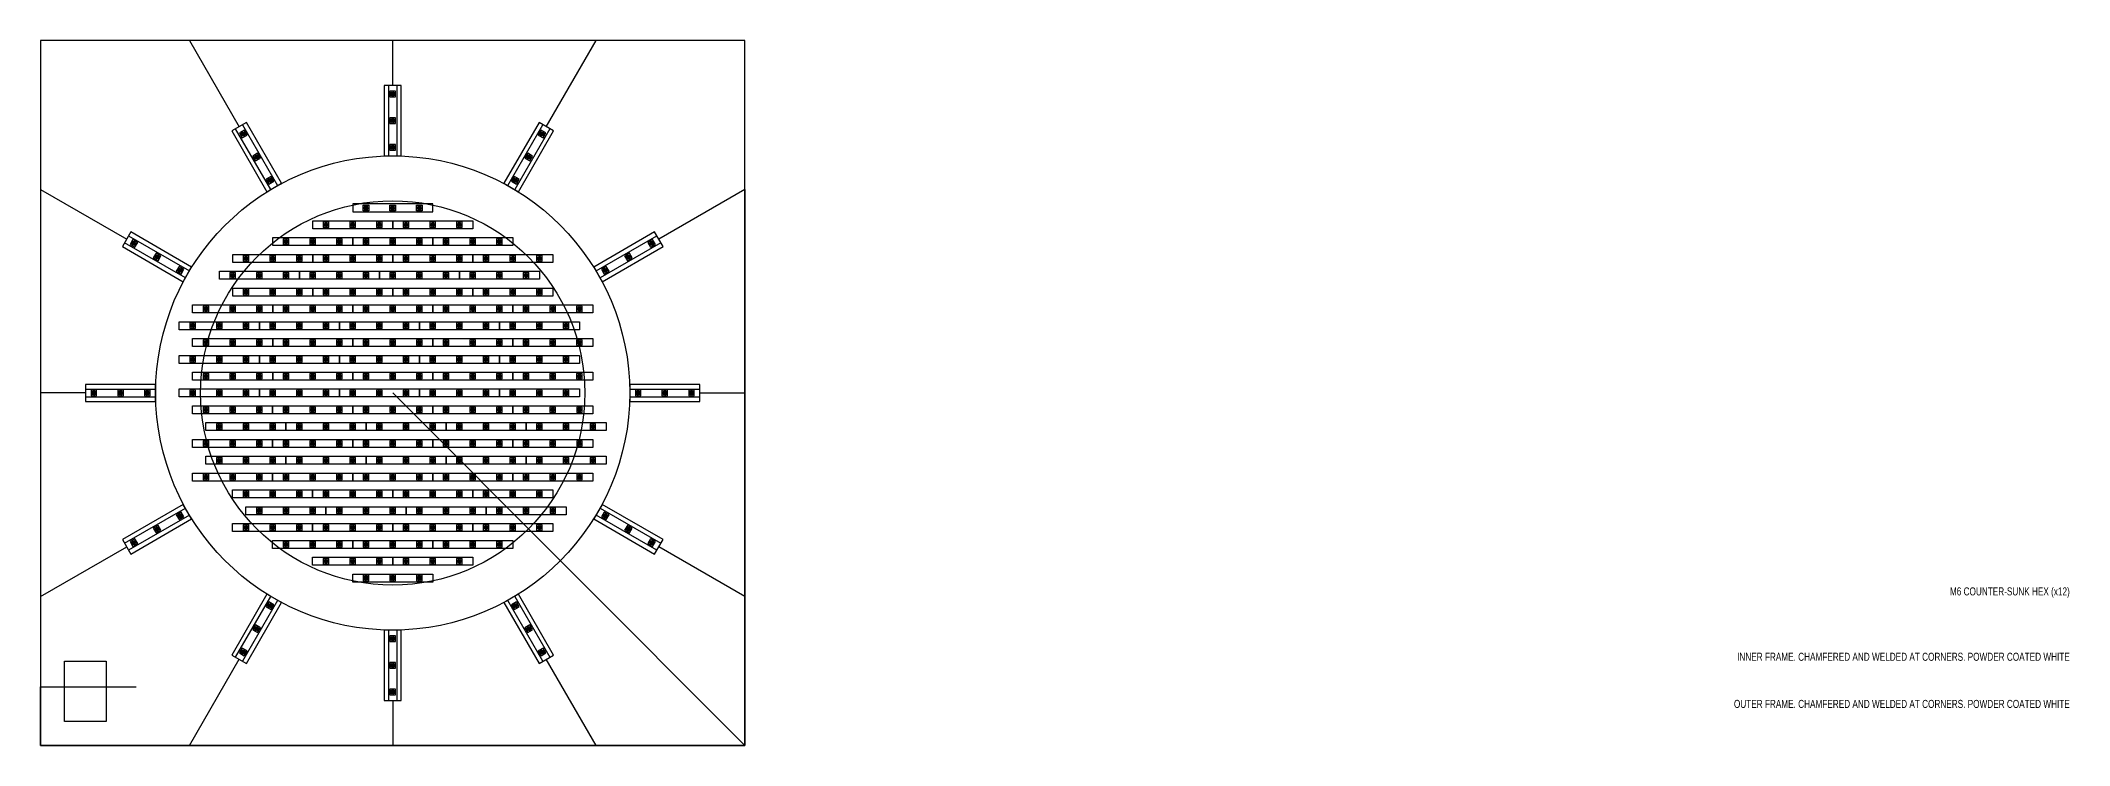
# Model space of a CAD drawing. Header units: millimetres. Extents: x 1386 to 8252, y -7259 to -4289.
# Drawn here: x 5717 to 8252, y -6176 to -5296 of the extents above; entities that cross this region are included whole.
import ezdxf

# ---------------------------------------------------------------- set-up
doc = ezdxf.new("R2010")
doc.units = ezdxf.units.MM
for name, color, linetype in [('Cables', 80, 'Continuous'), ('Construction', 252, 'Continuous'), ('dims', 7, 'Continuous'), ('Electronics', 210, 'Continuous'), ('Foamex Panel', 200, 'Continuous'), ('LED SMD 5050', 40, 'Continuous'), ('LED Strip', 30, 'Continuous'), ('Outer Face', 253, 'Continuous')]:
    doc.layers.add(name, color=color, linetype=linetype)
doc.styles.add('1-20 COA', font='swisscl.ttf', dxfattribs={"height": 40})
picture_1 = doc.add_image_def('image1.jpg', size_in_pixel=(1600, 1106))

# ---------------------------------------------------------------- blocks, each defined once
blk = doc.blocks.new('LED strip 10cm 3 x 5050 SMD')
at = {"layer": 'LED SMD 5050'}
for points in [[(1830.5, -1483.1, 1), (1825.5, -1483.1, 1)], [(1830.5, -1516.4, 1), (1825.5, -1516.4, 1)], [(1830.5, -1549.8, 1), (1825.5, -1549.8, 1)]]:
    blk.add_hatch(color=256, dxfattribs=at).paths.add_polyline_path(points)
for points in [[(1824.5, -1479.6), (1824.5, -1486.6), (1831.5, -1486.6), (1831.5, -1479.6)], [(1824.5, -1512.9), (1824.5, -1519.9), (1831.5, -1519.9), (1831.5, -1512.9)], [(1824.5, -1546.3), (1824.5, -1553.3), (1831.5, -1553.3), (1831.5, -1546.3)]]:
    blk.add_lwpolyline(points, close=True, dxfattribs=at)
for centre in [(1828, -1483.1), (1828, -1516.4), (1828, -1549.8)]:
    blk.add_circle(centre, 2.5, dxfattribs=at)
at = {"layer": 'LED Strip'}
blk.add_lwpolyline([(1833, -1466.4), (1833, -1566.4), (1823, -1566.4), (1823, -1466.4)], close=True, dxfattribs=at)
blk = doc.blocks.new('gfhhv')
at = {"layer": 'LED SMD 5050'}
for points in [[(2.5, 77.2, 1), (-2.5, 77.2, 1)], [(2.5, 43.8, 1), (-2.5, 43.8, 1)], [(2.5, 10.5, 1), (-2.5, 10.5, 1)]]:
    blk.add_hatch(color=256, dxfattribs=at).paths.add_polyline_path(points)
for points in [[(-3.5, 80.7), (-3.5, 73.7), (3.5, 73.7), (3.5, 80.7)], [(-3.5, 47.3), (-3.5, 40.3), (3.5, 40.3), (3.5, 47.3)], [(-3.5, 14), (-3.5, 7), (3.5, 7), (3.5, 14)]]:
    blk.add_lwpolyline(points, close=True, dxfattribs=at)
for centre in [(0, 77.2), (0, 43.8), (0, 10.5)]:
    blk.add_circle(centre, 2.5, dxfattribs=at)
at = {"layer": 'LED Strip'}
for points in [[(-5, 0), (-5, 87.7)], [(5, 87.7), (5, 0)]]:
    blk.add_lwpolyline(points, dxfattribs=at)
at = {"layer": 'Outer Face'}
blk.add_lwpolyline([(10.5, 0), (10.5, 87.7), (-10.5, 87.7), (-10.5, 0)], close=True, dxfattribs=at)
blk = doc.blocks.new('*U28')
at = {"layer": 'Outer Face', "color": 3}
blk.add_blockref('gfhhv', (0, -43.8), dxfattribs=at)
blk = doc.blocks.new('*U29')
at = {"layer": 'Outer Face', "color": 0, "linetype": 'ByBlock', "lineweight": -2, "transparency": 16777216}
blk.add_blockref('*U28', (4777, -1326.4), dxfattribs=at)
for p, rotation in [((4607, -1372), 29.99999999999998), ((4947, -1372), 330.0000000000001), ((4482.6, -1496.4), 59.99999999999999), ((5071.5, -1496.4), 300.0000000000001), ((4437, -1666.4), 90), ((5117, -1666.4), 270), ((4482.6, -1836.4), 120), ((5071.5, -1836.4), 240), ((4607, -1960.9), 150.0000000000001), ((4947, -1960.9), 209.9999999999999), ((4777, -2006.4), 180)]:
    blk.add_blockref('*U28', p, dxfattribs=dict(at, rotation=rotation))

msp = doc.modelspace()

# ---------------------------------------------------------------- linework, layer by layer
at = {"layer": 'Cables'}
for points in [[(6348.94, -5403.3), (6411.05, -5295.71), (5717.02, -5295.71), (5717.02, -6102.71), (5836.36, -6102.71)], [(5902.99, -5295.71), (5965.1, -5403.3)], [(6157.02, -5351.88), (6157.02, -5295.71)], [(5717.02, -5481.68), (5824.61, -5543.8)], [(6597.02, -5481.68), (6489.43, -5543.8)], [(5773.19, -5735.71), (5717.02, -5735.71)], [(6540.85, -5735.71), (6597.02, -5735.71)], [(5717.02, -5989.75), (5824.61, -5927.63)], [(6597.02, -5989.75), (6489.43, -5927.63)], [(5902.99, -6175.71), (5965.1, -6068.12)], [(6411.05, -6175.71), (6348.94, -6068.12)], [(6157.02, -6119.55), (6157.02, -6175.71)]]:
    msp.add_lwpolyline(points, dxfattribs=at)
at = {"layer": 'Construction'}
msp.add_lwpolyline([(6597.02, -6175.71), (6157.02, -5735.71)], dxfattribs=at)
at = {"layer": 'dims', "color": 3}
msp.add_lwpolyline([(6597.02, -5481.68), (6597.02, -6175.71), (5717.02, -6175.71), (5717.02, -6102.71)], dxfattribs=at)
at = {"layer": 'Foamex Panel'}
msp.add_lwpolyline([(5717.02, -6175.71), (6597.02, -6175.71), (6597.02, -5295.71), (5717.02, -5295.71)], close=True, dxfattribs=at)
at = {"layer": 'Outer Face'}
msp.add_lwpolyline([(5717.02, -6175.71), (6597.02, -6175.71), (6597.02, -5295.71), (5717.02, -5295.71)], close=True, dxfattribs=at)
for radius in [296.18, 240]:
    msp.add_circle((6157.02, -5735.71), radius, dxfattribs=at)

# ---------------------------------------------------------------- block references
at = {"layer": 'LED Strip', "color": 3, "xscale": -1, "rotation": 90}
msp.add_blockref('LED strip 10cm 3 x 5050 SMD', (4640.59, -3676.69), dxfattribs=at)
at = {"layer": 'LED Strip', "color": 3}
for p, rotation in [((7623.45, -3697.69), 270), ((7723.45, -3697.69), 270), ((7573.45, -3718.69), 270), ((7673.45, -3718.69), 270), ((7773.45, -3718.69), 270), ((7523.45, -3739.69), 270), ((7623.45, -3739.69), 270), ((7723.45, -3739.69), 270), ((7823.45, -3739.69), 270), ((7506.78, -3760.69), 270), ((7606.78, -3760.69), 270), ((7706.78, -3760.69), 270), ((7806.78, -3760.69), 270), ((7473.45, -3802.69), 270), ((7523.45, -3781.69), 270), ((7573.45, -3802.69), 270), ((7623.45, -3781.69), 270), ((7673.45, -3802.69), 270), ((7723.45, -3781.69), 270), ((7773.45, -3802.69), 270), ((7823.45, -3781.69), 270), ((7873.45, -3802.69), 270), ((7456.78, -3823.69), 270), ((7556.78, -3823.69), 270), ((7656.78, -3823.69), 270), ((7756.78, -3823.69), 270), ((7856.78, -3823.69), 270), ((7473.45, -3844.69), 270), ((7573.45, -3844.69), 270), ((7673.45, -3844.69), 270), ((7773.45, -3844.69), 270), ((7873.45, -3844.69), 270), ((7456.78, -3865.69), 270), ((7556.78, -3865.69), 270), ((7656.78, -3865.69), 270), ((7756.78, -3865.69), 270), ((7856.78, -3865.69), 270), ((7473.45, -3886.69), 270), ((7573.45, -3886.69), 270), ((7673.45, -3886.69), 270), ((7773.45, -3886.69), 270), ((7873.45, -3886.69), 270), ((7456.78, -3907.69), 270), ((4440.59, -7584.73), 90), ((7556.78, -3907.69), 270), ((4540.59, -7584.73), 90), ((7656.78, -3907.69), 270), ((4640.59, -7584.73), 90), ((7756.78, -3907.69), 270), ((4740.59, -7584.73), 90), ((7856.78, -3907.69), 270), ((4840.59, -7584.73), 90), ((4457.26, -7605.73), 90), ((4557.26, -7605.73), 90), ((4657.26, -7605.73), 90), ((4757.26, -7605.73), 90), ((4857.26, -7605.73), 90), ((4440.59, -7626.73), 90), ((4540.59, -7626.73), 90), ((4640.59, -7626.73), 90), ((4740.59, -7626.73), 90), ((4840.59, -7626.73), 90), ((4457.26, -7647.73), 90), ((4557.26, -7647.73), 90), ((4657.26, -7647.73), 90), ((4757.26, -7647.73), 90), ((4857.26, -7647.73), 90), ((4440.59, -7668.73), 90), ((4540.59, -7668.73), 90), ((4640.59, -7668.73), 90), ((4740.59, -7668.73), 90), ((4840.59, -7668.73), 90), ((4490.59, -7689.73), 90), ((4507.26, -7710.73), 90), ((4590.59, -7689.73), 90), ((4607.26, -7710.73), 90), ((4690.59, -7689.73), 90), ((4707.26, -7710.73), 90), ((4790.59, -7689.73), 90), ((4807.26, -7710.73), 90), ((4490.59, -7731.73), 90), ((4590.59, -7731.73), 90), ((4690.59, -7731.73), 90), ((4790.59, -7731.73), 90), ((4540.59, -7752.73), 90), ((4640.59, -7752.73), 90), ((4740.59, -7752.73), 90), ((4590.59, -7773.73), 90), ((4690.59, -7773.73), 90), ((4640.59, -7794.73), 90)]:
    msp.add_blockref('LED strip 10cm 3 x 5050 SMD', p, dxfattribs=dict(at, rotation=rotation))
at = {"layer": 'Outer Face', "color": 3, "rotation": 90}
msp.add_blockref('*U29', (4490.59, -10512.73), dxfattribs=at)

# ---------------------------------------------------------------- texts
at = {"layer": 'dims', "linetype": 'Continuous', "char_height": 10, "width": 3352.0619, "attachment_point": 9, "style": '1-20 COA'}
for s, insert in [('M6 COUNTER-SUNK HEX (x12)', (8252.55, -5991.44)), ('INNER FRAME. CHAMFERED AND WELDED AT CORNERS. POWDER COATED WHITE', (8252.55, -6070.18)), ('OUTER FRAME. CHAMFERED AND WELDED AT CORNERS. POWDER COATED WHITE', (8252.55, -6129.06))]:
    msp.add_mtext(s, dxfattribs=dict(at, insert=insert))

# ---------------------------------------------------------------- pictures from other files: only their frames are drawn
at = {"layer": 'Electronics'}
image = msp.add_image(picture_1, insert=(5798.85, -6145.71), size_in_units=(74.98, 51.83), rotation=90, dxfattribs=at)
image.dxf.flags = 7

doc.saveas('drawing.dxf')
